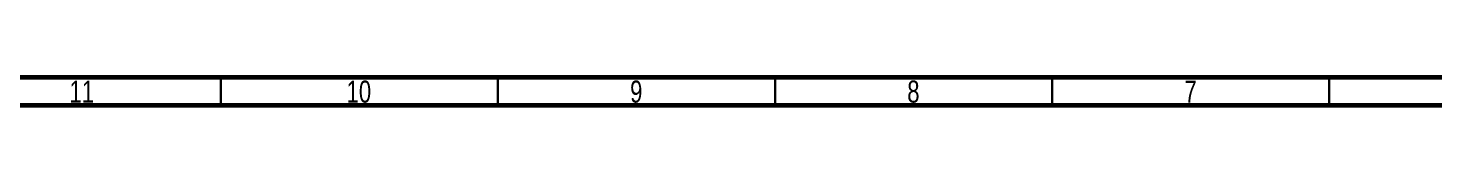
# Model space of a CAD drawing. Header units: millimetres. Extents: x 15 to 1184, y 5 to 836.
# Drawn here: x 664.7 to 918.4, y 5 to 10 of the extents above; entities that cross this region are included whole.
import ezdxf

# ---------------------------------------------------------------- set-up
doc = ezdxf.new("R2010")
doc.units = ezdxf.units.MM
doc.styles.add('SLDTEXTSTYLE0', font='TXT', dxfattribs={"width": 0.75})

msp = doc.modelspace()

# ---------------------------------------------------------------- linework, layer by layer
at = {"color": 7, "linetype": 'Continuous', "lineweight": 60}
for p, q in [((1179, 10), (20, 10)), ((1184, 5), (15, 5))]:
    msp.add_line(p, q, dxfattribs=at)
at = {"color": 7, "linetype": 'Continuous', "lineweight": 30}
for p, q in [((699.5, 10), (699.5, 5)), ((749.5, 10), (749.5, 5)), ((799.5, 10), (799.5, 5)), ((849.5, 10), (849.5, 5)), ((899.5, 10), (899.5, 5))]:
    msp.add_line(p, q, dxfattribs=at)

# ---------------------------------------------------------------- texts
at = {"color": 7, "linetype": 'Continuous', "lineweight": 0, "attachment_point": 2, "style": 'SLDTEXTSTYLE0'}
for s, insert, char_height in [('11', (674.42, 9.47), 3.969), ('10', (724.42, 9.47), 3.969), ('9', (774.46, 9.47), 3.97), ('8', (824.46, 9.47), 3.97), ('7', (874.46, 9.47), 3.97)]:
    msp.add_mtext(s, dxfattribs=dict(at, insert=insert, char_height=char_height))

doc.saveas('drawing.dxf')
